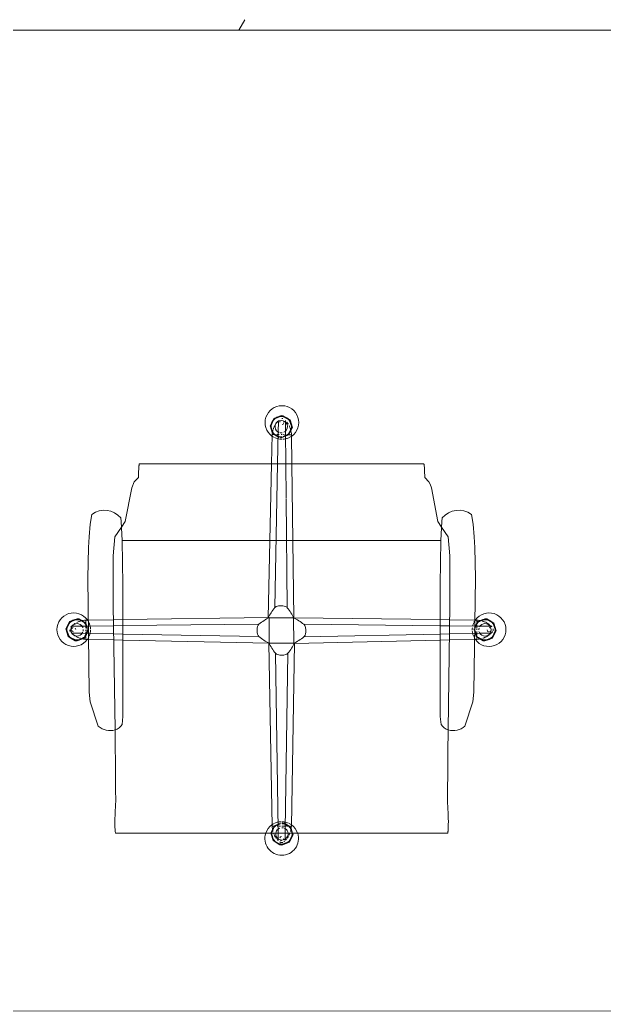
# Model space of a CAD drawing. Header units: inches. Extents: x 240 to 2120, y -1901 to 112.
# Drawn here: x 1567.5 to 1603.3, y -1123.2 to -1062.5 of the extents above; entities that cross this region are included whole.
import ezdxf

# ---------------------------------------------------------------- set-up
doc = ezdxf.new("R2010")
doc.units = ezdxf.units.IN
doc.header["$MEASUREMENT"] = 0
for name, color, linetype, lineweight in [('A-WALL', 113, 'Continuous', 13), ('A-WALL-PATT', 111, 'Continuous', 13), ('I-FURN', 30, 'Continuous', 9), ('Q-CASE', 31, 'Continuous', 9)]:
    doc.layers.add(name, color=color, linetype=linetype, lineweight=lineweight)

# ---------------------------------------------------------------- blocks, each defined once
blk = doc.blocks.new('Casework 2 - Casework 1-5388541-FIRST FLOOR POWER _ SIGNAL')
at = {"layer": 'Q-CASE'}
blk.add_line((1593.035, 956.079), (1615.513, 1011.714), dxfattribs=at)
blk = doc.blocks.new('HermanMiller_Collection_Eames_SoftPad_SideChair - Arms Swivel Base-5293337-FIRST FLOOR POWER _ SIGNAL')
at = {"layer": 'I-FURN'}
for p, q in [((-0.206, 12.862), (-0.213, 12.176)), ((0.23, 12.163), (0.218, 12.806)), ((-0.667, 12.497), (-0.524, 12.13)), ((-0.213, 12.176), (-0.216, 11.876)), ((0.236, 11.87), (0.23, 12.163)), ((-6.45, 11.768), (-7.059, 11.661)), ((-5.68, 11.835), (-6.45, 11.768)), ((-5.034, 11.869), (-5.68, 11.835)), ((-3.174, 11.916), (-5.034, 11.869)), ((3.825, 11.821), (-3.174, 11.916)), ((-0.602, 10.333), (-0.582, 11.881)), ((-0.582, 11.881), (-0.581, 11.999)), ((-0.581, 11.999), (-0.53, 11.999)), ((-0.521, 12.121), (-0.488, 12.036)), ((-0.518, 12), (-0.427, 12)), ((-0.488, 12.036), (-0.427, 12.006)), ((-0.395, 12), (-0.329, 12)), ((-0.395, 11.99), (-0.215, 11.901)), ((-0.394, 12.025), (-0.215, 11.943)), ((-0.287, 12.001), (-0.214, 12.001)), ((-0.216, 11.876), (-0.231, 10.328)), ((-0.179, 12.001), (-0.117, 12.001)), ((-0.179, 11.927), (-0.108, 11.894)), ((-0.163, 11.875), (-0.118, 11.853)), ((-0.056, 12.002), (0.016, 12.002)), ((-0.045, 11.817), (0.032, 11.839)), ((0.079, 11.853), (0.142, 11.871)), ((0.082, 11.885), (0.222, 11.934)), ((0.122, 12.003), (0.211, 12.003)), ((0.142, 11.871), (0.224, 11.895)), ((0.233, 12.003), (0.325, 12.003)), ((0.235, 11.938), (0.345, 11.977)), ((0.235, 11.898), (0.414, 11.95)), ((0.266, 10.321), (0.236, 11.87)), ((0.362, 12.004), (0.414, 12.004)), ((0.43, 11.955), (0.539, 12.133)), ((0.446, 12.004), (0.537, 12.004)), ((0.549, 12.005), (0.6, 12.005)), ((0.6, 12.005), (0.603, 11.865)), ((0.603, 11.865), (0.637, 10.316)), ((4.418, 11.759), (3.825, 11.821)), ((5.925, 11.269), (4.418, 11.759)), ((-4.516, 10.346), (-5.685, 10.244)), ((-1.516, 10.346), (-4.516, 10.346)), ((6.145, 10.239), (-1.516, 10.346)), ((-0.609, 9.753), (-0.602, 10.333)), ((-0.231, 10.328), (-0.237, 9.753)), ((-6.841, 9.881), (-6.614, 9.862)), ((-6.614, 9.862), (-5.45, 9.795)), ((-6.278, 9.841), (-6.614, 9.612)), ((-5.685, 10.244), (-6.278, 9.841)), ((-5.45, 9.795), (-2.766, 9.753)), ((-5.45, -9.726), (-5.45, 9.795)), ((-2.766, 9.753), (5.318, 9.753)), ((-0.721, 0.774), (-0.609, 9.753)), ((-0.237, 9.753), (-0.322, 1.399)), ((0.277, 9.753), (0.266, 10.321)), ((0.441, 1.403), (0.277, 9.753)), ((0.637, 10.316), (0.649, 9.753)), ((0.649, 9.753), (0.845, 0.812)), ((5.318, 9.753), (5.815, 9.806)), ((12.475, -10.136), (12.475, 10.205)), ((-8.918, 9.134), (-9.058, 9.06)), ((-8.681, 9.211), (-8.918, 9.134)), ((-6.614, 9.612), (-8.681, 9.211)), ((-10.163, 8.749), (-10.163, -8.68)), ((-9.058, 9.06), (-9.321, 8.804)), ((-11.94, 0.64), (-10.163, 0.662)), ((-11.94, 0.589), (-11.94, 0.64)), ((-10.163, 0.662), (-0.715, 0.78)), ((-0.721, 0.769), (0.846, 0.776)), ((-0.717, -0.725), (-0.71, 0.78)), ((0.824, 0.824), (12.054, 0.631)), ((0.824, 0.776), (0.824, -0.743)), ((12.054, 0.631), (12.054, 0.58)), ((12.475, 0.703), (12.104, 0.596)), ((-12.689, 0.266), (-12.817, 0.265)), ((-12.203, 0.271), (-12.668, 0.266)), ((-11.93, 0.474), (-12.134, 0.575)), ((-10.163, 0.292), (-12.123, 0.272)), ((-11.892, 0.274), (-11.965, 0.455)), ((-11.943, 0.133), (-11.942, 0.202)), ((-11.943, 0.013), (-11.943, 0.068)), ((-11.941, 0.487), (-11.94, 0.577)), ((-11.941, 0.389), (-11.941, 0.455)), ((-11.853, 0.275), (-11.923, 0.454)), ((-11.831, 0.122), (-11.887, 0.261)), ((-11.792, 0.118), (-11.848, 0.263)), ((-11.788, 0.013), (-11.811, 0.07)), ((-11.791, -0.048), (-11.788, 0.013)), ((-11.751, 0.013), (-11.773, 0.07)), ((-11.756, -0.041), (-11.751, 0.013)), ((-8.068, 0.313), (-10.163, 0.292)), ((-1.34, 0.381), (-8.04, 0.313)), ((12.258, 0.261), (1.453, 0.422)), ((11.842, 0.123), (11.835, 0.053)), ((12.011, 0.445), (11.851, 0.182)), ((11.875, 0.114), (11.872, 0.053)), ((12.045, 0.445), (11.903, 0.169)), ((12.087, 0.568), (12.032, 0.478)), ((12.054, 0.433), (12.054, 0.38)), ((12.054, 0.336), (12.054, 0.284)), ((12.054, 0.225), (12.054, 0.176)), ((12.054, 0.146), (12.054, 0.053)), ((12.475, 0.258), (12.258, 0.261)), ((12.928, 0.251), (12.475, 0.258)), ((-12.819, -0.157), (-12.747, -0.158)), ((-12.715, -0.159), (-12.159, -0.17)), ((-12.159, -0.17), (-10.163, -0.209)), ((-11.97, -0.449), (-11.933, -0.388)), ((-11.949, -0.355), (-11.805, -0.076)), ((-11.946, -0.54), (-11.945, -0.489)), ((-10.163, -0.58), (-11.946, -0.54)), ((-11.945, -0.478), (-11.945, -0.387)), ((-11.944, -0.174), (-11.944, -0.118)), ((-11.944, -0.259), (-11.944, -0.2)), ((-11.913, -0.355), (-11.762, -0.108)), ((-10.163, -0.209), (-1.344, -0.382)), ((-0.717, -0.787), (-10.163, -0.58)), ((12.054, -0.55), (0.827, -0.743)), ((1.453, -0.341), (12.273, -0.18)), ((11.866, -0.025), (11.924, -0.174)), ((11.905, -0.028), (11.963, -0.173)), ((11.928, -0.185), (11.998, -0.364)), ((11.968, -0.185), (12.04, -0.364)), ((12.014, -0.407), (12.181, -0.49)), ((12.051, -0.393), (12.475, -0.586)), ((12.054, -0.044), (12.054, -0.118)), ((12.054, -0.184), (12.054, -0.229)), ((12.054, -0.397), (12.054, -0.487)), ((12.054, -0.499), (12.054, -0.55)), ((12.187, -0.493), (12.458, -0.627)), ((12.273, -0.18), (12.475, -0.177)), ((12.475, -0.177), (12.928, -0.17)), ((0.834, -0.731), (-0.733, -0.725)), ((-0.732, -0.778), (-0.733, -0.725)), ((-0.612, -9.685), (-0.732, -0.778)), ((0.834, -0.737), (0.646, -9.685)), ((-0.333, -1.355), (-0.241, -9.685)), ((0.275, -9.685), (0.43, -1.358)), ((-9.321, -8.736), (-9.058, -8.991)), ((-9.058, -8.991), (-8.681, -9.143)), ((-8.681, -9.143), (-6.614, -9.544)), ((-6.614, -9.544), (-6.277, -9.773)), ((-2.766, -9.685), (-5.45, -9.726)), ((5.318, -9.685), (-2.766, -9.685)), ((-0.605, -10.265), (-0.612, -9.685)), ((-0.241, -9.685), (-0.234, -10.26)), ((0.264, -10.253), (0.275, -9.685)), ((0.646, -9.685), (0.634, -10.248)), ((5.815, -9.737), (5.318, -9.685)), ((-6.614, -9.794), (-6.841, -9.812)), ((-5.45, -9.726), (-6.614, -9.794)), ((-6.277, -9.773), (-5.685, -10.175)), ((-5.685, -10.175), (-4.516, -10.278)), ((-4.516, -10.278), (-1.516, -10.278)), ((-1.516, -10.278), (6.145, -10.171)), ((-0.584, -11.812), (-0.605, -10.265)), ((-0.234, -10.26), (-0.217, -11.808)), ((0.235, -11.801), (0.264, -10.253)), ((0.634, -10.248), (0.602, -11.796)), ((4.418, -11.69), (5.925, -11.201)), ((-7.059, -11.592), (-6.45, -11.699)), ((-6.45, -11.699), (-5.68, -11.767)), ((-5.68, -11.767), (-5.034, -11.801)), ((-5.034, -11.801), (-3.174, -11.848)), ((-3.174, -11.848), (3.825, -11.753)), ((-0.582, -11.955), (-0.584, -11.812)), ((-0.531, -11.956), (-0.582, -11.955)), ((-0.429, -11.956), (-0.519, -11.956)), ((-0.399, -11.96), (-0.516, -12.152)), ((-0.216, -11.948), (-0.398, -12.011)), ((-0.216, -11.907), (-0.397, -11.96)), ((-0.24, -11.957), (-0.326, -11.956)), ((-0.217, -11.808), (-0.213, -12.163)), ((-0.065, -11.864), (-0.179, -11.896)), ((-0.069, -11.897), (-0.179, -11.935)), ((-0.094, -11.957), (-0.168, -11.957)), ((0.068, -11.958), (0.016, -11.958)), ((0.414, -11.989), (0.127, -11.848)), ((0.4, -12.019), (0.129, -11.895)), ((0.203, -11.958), (0.135, -11.958)), ((0.216, -12.814), (0.229, -12.147)), ((0.229, -12.147), (0.235, -11.801)), ((0.347, -11.959), (0.262, -11.959)), ((0.413, -11.959), (0.347, -11.959)), ((0.536, -11.96), (0.445, -11.959)), ((0.698, -12.503), (0.54, -12.096)), ((0.599, -11.96), (0.547, -11.96)), ((0.602, -11.796), (0.599, -11.96)), ((3.825, -11.753), (4.418, -11.69)), ((-0.213, -12.163), (-0.206, -12.832))]:
    blk.add_line(p, q, dxfattribs=at)
at = {"layer": 'I-FURN', "flags": 128}
for points in [[(0.698, 12.497), (0.519, 12.958), (0.076, 13.177), (-0.399, 13.04), (-0.656, 12.618), (-0.667, 12.497)], [(0.662, 12.497), (0.483, 12.943), (0.046, 13.143), (-0.408, 12.985), (-0.628, 12.558), (-0.63, 12.497)], [(-0.63, 12.497), (-0.452, 12.051), (-0.394, 12.025)], [(0.439, 12.009), (0.659, 12.437), (0.662, 12.497)], [(0.542, 12.138), (0.688, 12.377), (0.698, 12.497)], [(-0.063, 11.874), (-0.015, 11.852), (0.031, 11.868)], [(-12.134, 0.575), (-12.373, 0.693), (-12.848, 0.555), (-13.106, 0.133), (-13.117, 0.013)], [(-11.966, 0.459), (-12.403, 0.658), (-12.857, 0.501), (-13.077, 0.074), (-13.08, 0.013)], [(12.475, 0.673), (12.095, 0.541), (12.05, 0.454)], [(13.201, 0.053), (13.022, 0.514), (12.579, 0.734), (12.475, 0.703)], [(13.164, 0.053), (12.986, 0.499), (12.549, 0.699), (12.475, 0.673)], [(-13.117, 0.013), (-12.938, -0.448), (-12.494, -0.667), (-12.019, -0.53)], [(-13.08, 0.013), (-12.901, -0.433), (-12.464, -0.632), (-12.01, -0.475), (-11.97, -0.396)], [(12.475, -0.622), (12.933, -0.489), (13.19, -0.067), (13.201, 0.053)], [(12.488, -0.592), (12.942, -0.434), (13.161, -0.007), (13.164, 0.053)], [(-0.408, -12.015), (-0.628, -12.442), (-0.63, -12.503)], [(0.122, -11.845), (0.076, -11.823), (-0.012, -11.848)], [(0.121, -11.892), (0.046, -11.857), (-0.011, -11.877)], [(0.662, -12.503), (0.483, -12.057), (0.4, -12.019)], [(0.538, -12.09), (0.519, -12.042), (0.443, -12.004)], [(-0.516, -12.152), (-0.656, -12.382), (-0.667, -12.503)], [(-0.667, -12.503), (-0.488, -12.964), (-0.045, -13.183), (0.43, -13.045), (0.688, -12.623), (0.698, -12.503)], [(-0.63, -12.503), (-0.452, -12.949), (-0.015, -13.148), (0.439, -12.991), (0.659, -12.563), (0.662, -12.503)]]:
    blk.add_lwpolyline(points, dxfattribs=at)
at = {"layer": 'I-FURN'}
for centre, radius, start, end in [((0.006, 12.748), 1.03, 90.2703, 234.2703), ((0.006, 12.748), 1.03, 306.2703, 90.2703), ((0.016, 12.497), 0.637, 0, 180), ((0.016, 12.497), 0.622, 146.3754, 157.28121), ((0.016, 12.497), 0.622, 135, 145.89917), ((0.016, 12.497), 0.622, 124.04191, 134.96467), ((0.016, 12.497), 0.38, 360, 180), ((0.016, 12.497), 0.622, 112.81287, 123.57068), ((0.016, 12.497), 0.622, 101.42404, 109.90852), ((0.006, 12.748), 0.127, 141.73951, 175.81777), ((0.006, 12.748), 0.127, 141.73951, 175.81777), ((0.016, 12.497), 0.622, 79.04566, 100.95434), ((0.006, 12.748), 0.127, 12.49604, 47.9349), ((0.006, 12.748), 0.127, 12.49604, 47.9349), ((0.016, 12.497), 0.622, 67.70548, 78.57596), ((0.016, 12.497), 0.622, 56.42932, 67.18713), ((0.016, 12.497), 0.622, 45.03533, 55.95809), ((0.016, 12.497), 0.622, 34.10083, 45), ((0.016, 12.497), 0.622, 22.71879, 33.6246), ((0.016, 12.497), 0.637, 180, 225), ((0.016, 12.497), 0.622, 157.77391, 179.5239), ((0.016, 12.497), 0.622, 180, 190.84096), ((0.016, 12.497), 0.622, 191.3511, 199.92134), ((0.016, 12.497), 0.622, 202.71879, 213.6246), ((0.016, 12.497), 0.38, 180, 240), ((0.006, 12.748), 0.127, 275.02702, 346.44991), ((0.006, 12.748), 0.127, 275.02702, 346.44991), ((0.016, 12.497), 0.38, 284.51807, 300), ((0.016, 12.497), 0.38, 300, 360), ((0.016, 12.497), 0.637, 315, 360), ((0.016, 12.497), 0.622, 326.3754, 336.16918), ((0.016, 12.497), 0.622, 11.3511, 22.22609), ((0.016, 12.497), 0.622, 337.77391, 359.5239), ((0.016, 12.497), 0.622, 0, 10.84096), ((-5.994, 10.888), 1.316, 144.06502, 229.93498), ((0.006, 12.748), 1.03, 235.18572, 238.10874), ((0.006, 12.748), 1.03, 240.27759, 243.95702), ((0.016, 12.497), 0.622, 214.10083, 224.73411), ((0.006, 12.748), 1.03, 246.29467, 256.77405), ((0.016, 12.497), 0.637, 228.89573, 246.98598), ((0.016, 12.497), 0.622, 227.85976, 234.45068), ((0.016, 12.497), 0.622, 236.42932, 246.43605), ((0.016, 12.497), 0.622, 250.09148, 257.20596), ((0.016, 12.497), 0.637, 250.56916, 257.6743), ((0.016, 12.497), 0.637, 257.92057, 266.77533), ((0.006, 12.748), 1.03, 263.3025, 270.2703), ((0.016, 12.497), 0.622, 259.04566, 270), ((0.016, 12.497), 0.38, 255.03358, 271.30951), ((0.006, 12.748), 1.03, 273.69409, 283.23771), ((0.016, 12.497), 0.637, 276.63157, 290.55881), ((0.016, 12.497), 0.622, 281.42404, 290.99393), ((0.006, 12.748), 1.03, 283.76654, 294.24593), ((0.016, 12.497), 0.637, 291.84637, 300.34549), ((0.016, 12.497), 0.622, 297.31442, 303.57068), ((0.016, 12.497), 0.637, 303.17189, 309.84541), ((0.016, 12.497), 0.622, 304.1745, 310.83552), ((0.016, 12.497), 0.622, 315, 325.89917), ((0.006, 12.748), 1.03, 297.06876, 301.4847), ((0.006, 12.748), 1.03, 302.43185, 305.35487), ((5.073, 10.548), 1.116, 343.91086, 40.25696), ((5.398, 10.465), 0.781, 302.32181, 343.15335), ((-12.689, 0.053), 1.03, 35.72905, 179.72905), ((-12.434, 0.013), 0.637, 53.19775, 180), ((-12.434, 0.013), 0.622, 101.42404, 112.29452), ((-12.434, 0.013), 0.622, 79.04566, 100.95434), ((-12.434, 0.013), 0.622, 67.70548, 74.86513), ((-12.689, 0.053), 1.03, 31.8906, 34.81362), ((12.8, 0.04), 1.03, 144.91543, 147.83845), ((12.8, 0.04), 1.03, 108.4953, 144), ((12.518, 0.053), 0.637, 94.35782, 135), ((12.518, 0.053), 0.622, 115.4816, 123.57068), ((12.518, 0.053), 0.622, 101.42404, 112.29452), ((12.518, 0.053), 0.622, 94.46495, 100.95434), ((12.8, 0.04), 1.03, 0, 108), ((12.518, 0.053), 0.637, 360, 90), ((12.518, 0.053), 0.622, 79.04566, 90), ((12.518, 0.053), 0.622, 67.70548, 78.57596), ((12.518, 0.053), 0.622, 56.42932, 67.18713), ((-12.689, 0.053), 1.03, 179.72905, 323.72905), ((-12.434, 0.013), 0.637, 180, 318.2006), ((-12.434, 0.013), 0.622, 157.77391, 179.5239), ((-12.434, 0.013), 0.622, 180, 190.84096), ((-12.434, 0.013), 0.622, 146.3754, 157.28121), ((-12.434, 0.013), 0.622, 135, 145.89917), ((-12.434, 0.013), 0.622, 124.04191, 134.96467), ((-12.434, 0.013), 0.38, 40.70209, 180), ((-12.434, 0.013), 0.38, 180, 330.74074), ((-12.689, 0.053), 0.127, 101.95479, 136.35175), ((-12.689, 0.053), 0.127, 101.95479, 136.35175), ((-12.434, 0.013), 0.622, 112.81287, 123.57068), ((-12.689, 0.053), 0.127, 4.48577, 75.90866), ((-12.689, 0.053), 0.127, 4.48577, 75.90866), ((-12.434, 0.013), 0.622, 56.42932, 67.18713), ((-12.434, 0.013), 0.38, 25.35758, 40.70209), ((-12.434, 0.013), 0.38, 0, 9.69091), ((-12.434, 0.013), 0.38, 350.32196, 360), ((-12.434, 0.013), 0.622, 45.74264, 52.28831), ((-12.434, 0.013), 0.637, 45, 49.79922), ((-12.434, 0.013), 0.622, 39.04992, 45), ((-12.434, 0.013), 0.637, 41.7994, 45), ((-12.434, 0.013), 0.622, 34.10083, 38.8039), ((-12.434, 0.013), 0.637, 26.07352, 37.67402), ((-12.434, 0.013), 0.622, 26.69868, 33.6246), ((-12.434, 0.013), 0.622, 11.39257, 22.22609), ((-12.434, 0.013), 0.637, 10.95865, 24.74217), ((-12.434, 0.013), 0.622, 351.85021, 359.5239), ((-12.434, 0.013), 0.622, 0, 5.79052), ((-12.689, 0.053), 1.03, 26.04233, 30.94345), ((-12.434, 0.013), 0.637, 352.37654, 360), ((-12.434, 0.013), 0.637, 0, 5.67239), ((-12.689, 0.053), 1.03, 13.22529, 23.70467), ((-12.689, 0.053), 1.03, 3.15284, 12.69645), ((-12.689, 0.053), 1.03, 352.76125, 359.72905), ((12.8, 0.04), 1.03, 173.03221, 180), ((12.8, 0.04), 1.03, 156.02437, 171.06492), ((12.8, 0.04), 1.03, 148.7856, 153.68672), ((12.518, 0.053), 0.637, 170.63892, 180), ((12.518, 0.053), 0.637, 140.87743, 169.05598), ((12.518, 0.053), 0.622, 169.84472, 179.5239), ((12.518, 0.053), 0.622, 158.32977, 169.14934), ((12.518, 0.053), 0.622, 146.94177, 157.28121), ((12.518, 0.053), 0.622, 139.89765, 145.89917), ((12.518, 0.053), 0.622, 124.04191, 134.96467), ((12.518, 0.053), 0.38, 165.66099, 180), ((12.518, 0.053), 0.38, 145.66653, 156.55787), ((12.518, 0.053), 0.38, 96.88661, 145.66653), ((12.518, 0.053), 0.38, 0, 96.88661), ((12.518, 0.053), 0.38, 263.11339, 360), ((12.8, 0.04), 1.03, 252, 360), ((12.518, 0.053), 0.637, 270, 360), ((12.8, 0.04), 0.127, 184.75672, 256.17961), ((12.8, 0.04), 0.127, 184.75672, 256.17961), ((12.8, 0.04), 0.127, 51.46921, 85.54747), ((12.8, 0.04), 0.127, 51.46921, 85.54747), ((12.518, 0.053), 0.622, 45.03533, 55.95809), ((12.8, 0.04), 0.127, 317.66461, 358.44491), ((12.8, 0.04), 0.127, 317.66461, 358.44491), ((12.518, 0.053), 0.622, 34.10083, 45), ((12.518, 0.053), 0.622, 22.71879, 33.6246), ((12.518, 0.053), 0.622, 11.3511, 22.22609), ((12.518, 0.053), 0.622, 337.77391, 359.5239), ((12.518, 0.053), 0.622, 0, 10.84096), ((-12.434, 0.013), 0.622, 191.3511, 202.22609), ((-12.434, 0.013), 0.622, 202.71879, 213.6246), ((-12.434, 0.013), 0.622, 214.10083, 225), ((-12.434, 0.013), 0.622, 225.03533, 235.95809), ((-12.434, 0.013), 0.622, 236.42932, 247.18713), ((-12.689, 0.053), 0.127, 231.19825, 265.27651), ((-12.689, 0.053), 0.127, 231.19825, 265.27651), ((-12.434, 0.013), 0.622, 247.70548, 258.57596), ((-12.434, 0.013), 0.622, 259.04566, 280.95434), ((-12.434, 0.013), 0.622, 281.42404, 292.29452), ((-12.434, 0.013), 0.622, 292.81287, 300.53785), ((-12.434, 0.013), 0.38, 330.74074, 340.81981), ((-12.434, 0.013), 0.622, 304.04191, 314.96467), ((-12.434, 0.013), 0.637, 323.23411, 351.74486), ((-12.434, 0.013), 0.622, 329.17833, 337.28121), ((-12.689, 0.053), 1.03, 324.64447, 327.56749), ((-12.434, 0.013), 0.622, 344.49116, 351.75629), ((-12.689, 0.053), 1.03, 328.51464, 333.41576), ((-12.689, 0.053), 1.03, 335.75342, 350.79397), ((12.8, 0.04), 1.03, 183.4238, 192.96741), ((12.8, 0.04), 1.03, 193.49625, 203.97563), ((12.8, 0.04), 1.03, 206.31328, 211.2144), ((12.518, 0.053), 0.637, 188.27399, 202.54081), ((12.518, 0.053), 0.622, 191.3511, 202.22609), ((12.8, 0.04), 1.03, 212.16155, 215.08457), ((12.518, 0.053), 0.637, 203.7752, 221.75343), ((12.518, 0.053), 0.622, 204.33655, 213.6246), ((12.8, 0.04), 1.03, 216, 251.5047), ((12.518, 0.053), 0.622, 215.87975, 222.79789), ((12.518, 0.053), 0.637, 225, 231.436), ((12.518, 0.053), 0.622, 227.07135, 235.95809), ((12.518, 0.053), 0.637, 231.436, 265.64218), ((12.518, 0.053), 0.38, 200.10857, 218.32444), ((12.518, 0.053), 0.622, 236.42932, 247.18713), ((12.518, 0.053), 0.38, 218.32444, 263.11339), ((12.518, 0.053), 0.622, 251.34299, 258.57596), ((12.518, 0.053), 0.622, 259.04566, 265.53505), ((12.518, 0.053), 0.622, 270, 280.95434), ((12.518, 0.053), 0.622, 281.42404, 292.29452), ((12.518, 0.053), 0.622, 292.81287, 303.57068), ((12.518, 0.053), 0.622, 304.04191, 314.96467), ((12.518, 0.053), 0.622, 315, 325.89917), ((12.518, 0.053), 0.622, 326.3754, 337.28121), ((-5.994, -10.82), 1.316, 130.06502, 215.93498), ((5.398, -10.397), 0.781, 16.84665, 57.67819), ((5.073, -10.48), 1.116, 319.74304, 16.08914), ((0.005, -12.704), 1.03, 125.78362, 269.78362), ((0.016, -12.503), 0.637, 135, 180), ((0.005, -12.704), 1.03, 121.94517, 124.86819), ((0.005, -12.704), 1.03, 116.0969, 120.99802), ((0.016, -12.503), 0.622, 135.11352, 145.89917), ((0.005, -12.704), 1.03, 103.27986, 113.75925), ((0.016, -12.503), 0.637, 113.08244, 131.29749), ((0.016, -12.503), 0.622, 126.33114, 132.33672), ((0.016, -12.503), 0.622, 113.6326, 123.57068), ((0.016, -12.503), 0.637, 98.45634, 109.43084), ((0.016, -12.503), 0.622, 101.42404, 109.90852), ((0.005, -12.704), 1.03, 93.20742, 100.96697), ((0.016, -12.503), 0.38, 107.66197, 120), ((0.016, -12.503), 0.38, 78.2317, 93.53958), ((0.005, -12.704), 1.03, 269.78362, 53.78362), ((0.005, -12.704), 1.03, 82.81583, 89.78362), ((0.016, -12.503), 0.637, 79.64465, 90), ((0.016, -12.503), 0.622, 79.5545, 90), ((0.016, -12.503), 0.637, 50.23365, 78.52149), ((0.016, -12.503), 0.622, 67.86682, 78.08853), ((0.005, -12.704), 1.03, 67.10886, 80.84854), ((0.016, -12.503), 0.622, 56.42932, 67.18713), ((0.016, -12.503), 0.622, 49.244, 55.33326), ((0.016, -12.503), 0.622, 34.10083, 45), ((0.005, -12.704), 1.03, 58.56922, 63.47034), ((0.016, -12.503), 0.637, 0, 45), ((0.005, -12.704), 1.03, 54.69904, 57.62207), ((0.016, -12.503), 0.637, 180, 360), ((0.016, -12.503), 0.622, 158.41639, 179.5239), ((0.016, -12.503), 0.622, 180, 190.84096), ((0.016, -12.503), 0.622, 191.3511, 202.22609), ((0.016, -12.503), 0.622, 146.3754, 157.28121), ((0.016, -12.503), 0.622, 202.71879, 213.6246), ((0.016, -12.503), 0.38, 120, 180), ((0.016, -12.503), 0.38, 180, 360), ((0.005, -12.704), 0.127, 192.00936, 268.22853), ((0.005, -12.704), 0.127, 192.00936, 268.22853), ((0.005, -12.704), 0.127, 94.54034, 129.91108), ((0.005, -12.704), 0.127, 94.54034, 129.91108), ((0.005, -12.704), 0.127, 279.97377, 355.33109), ((0.005, -12.704), 0.127, 279.97377, 355.33109), ((0.016, -12.503), 0.38, 60, 68.05255), ((0.016, -12.503), 0.38, 0, 60), ((0.016, -12.503), 0.622, 23.85054, 33.6246), ((0.016, -12.503), 0.622, 326.3754, 337.28121), ((0.016, -12.503), 0.622, 11.3511, 22.22609), ((0.016, -12.503), 0.622, 337.77391, 359.5239), ((0.016, -12.503), 0.622, 0, 10.84096), ((0.016, -12.503), 0.622, 214.10083, 225), ((0.016, -12.503), 0.622, 225.03533, 235.95809), ((0.016, -12.503), 0.622, 236.42932, 247.18713), ((0.016, -12.503), 0.622, 250.09148, 258.57596), ((0.016, -12.503), 0.622, 259.04566, 270), ((0.016, -12.503), 0.622, 270, 280.95434), ((0.016, -12.503), 0.622, 281.42404, 292.29452), ((0.016, -12.503), 0.622, 292.81287, 303.57068), ((0.016, -12.503), 0.622, 304.04191, 314.96467), ((0.016, -12.503), 0.622, 315, 325.89917)]:
    blk.add_arc(centre, radius, start, end, dxfattribs=at)
for centre, major_axis, start_param, end_param in [((11.126, -0.233), (12.095, 0.057), 2.810997, 2.936556), ((0.06, 1.345), (0.404, 0.002), 1.322756, 2.810997), ((0.06, 1.345), (0.404, 0.002), 0.330596, 1.322756), ((-10.991, -0.337), (12.095, 0.057), 0.205037, 0.330596), ((0.292, -11.067), (0.057, 12.095), 0.205037, 0.267816), ((-0.234, -11.018), (0, 12.095), 6.015369, 6.078148), ((-0.234, -11.018), (0, 12.095), 5.952589, 6.015369), ((-1.286, -0.001), (0.002, 0.404), 1.074716, 2.810997), ((-1.286, -0.001), (0.002, 0.404), 0.330596, 1.074716), ((0.292, -11.067), (0.057, 12.095), 0.267816, 0.330596), ((1.396, 0.04), (0, 0.404), 3.472189, 5.952589), ((0.396, 11.05), (0.057, 12.095), 2.810997, 2.936556), ((-0.234, 11.099), (0, 12.095), 3.34663, 3.472189), ((11.113, 0.288), (-12.095, 0.046), 0.205037, 0.330596), ((-11.004, 0.371), (-12.095, 0.046), 2.810997, 2.873776), ((-11.004, 0.371), (-12.095, 0.046), 2.873776, 2.936556), ((0.049, -1.3), (-0.404, 0.002), 0.330596, 2.810997)]:
    blk.add_ellipse(centre, major_axis=major_axis, ratio=0.429494, start_param=start_param, end_param=end_param, dxfattribs=at)
for points, knots in [([(-0.298, 12.772), (-0.304, 12.765), (-0.318, 12.747), (-0.332, 12.728), (-0.34, 12.717)], [-0.86149918, -0.86149918, -0.86149918, -0.86149918, -0.83333333, -0.79067571, -0.79067571, -0.79067571, -0.79067571]), ([(0.005, 12.997), (-0.006, 12.997), (-0.026, 12.995), (-0.045, 12.991), (-0.054, 12.989)], [-0.5, -0.5, -0.5, -0.5, -0.4375, -0.3849548, -0.3849548, -0.3849548, -0.3849548]), ([(0.069, 12.988), (0.058, 12.991), (0.041, 12.995), (0.023, 12.996), (0.016, 12.997)], [-0.625, -0.625, -0.625, -0.625, -0.5625, -0.5212928, -0.5212928, -0.5212928, -0.5212928]), ([(0.173, 12.928), (0.166, 12.934), (0.152, 12.947), (0.136, 12.957), (0.127, 12.963)], [-0.8639396, -0.8639396, -0.8639396, -0.8639396, -0.8125, -0.75, -0.75, -0.75, -0.75]), ([(0.361, 12.708), (0.35, 12.723), (0.336, 12.744), (0.32, 12.763), (0.316, 12.767)], [-0.22400888, -0.22400888, -0.22400888, -0.22400888, -0.16666667, -0.14821819, -0.14821819, -0.14821819, -0.14821819]), ([(-0.501, 12.396), (-0.502, 12.395), (-0.511, 12.368), (-0.519, 12.342), (-0.526, 12.316)], [-0.42034977, -0.42034977, -0.42034977, -0.42034977, -0.41666667, -0.33333333, -0.33333333, -0.33333333, -0.33333333]), ([(-0.409, 12.608), (-0.434, 12.563), (-0.461, 12.507), (-0.482, 12.45), (-0.486, 12.44)], [-0.6581469, -0.6581469, -0.6581469, -0.6581469, -0.5, -0.4680739, -0.4680739, -0.4680739, -0.4680739]), ([(-0.362, 12.685), (-0.362, 12.685), (-0.374, 12.667), (-0.385, 12.65), (-0.396, 12.632)], [-0.75182558, -0.75182558, -0.75182558, -0.75182558, -0.75, -0.68704295, -0.68704295, -0.68704295, -0.68704295]), ([(0.53, 12.362), (0.526, 12.374), (0.513, 12.411), (0.496, 12.458), (0.482, 12.492), (0.478, 12.501)], [-0.6222192, -0.6222192, -0.6222192, -0.6222192, -0.5833333, -0.5, -0.4695531, -0.4695531, -0.4695531, -0.4695531]), ([(12.475, 10.205), (12.475, 10.208), (12.468, 10.213), (12.436, 10.221), (12.384, 10.228), (12.314, 10.234), (12.228, 10.24), (12.094, 10.246), (11.86, 10.252), (11.651, 10.251), (11.534, 10.248)], [0, 0, 0, 0, 0.090909, 0.181818, 0.272727, 0.363636, 0.454545, 0.545455, 0.727273, 1, 1, 1, 1]), ([(-9.321, 8.804), (-9.512, 8.803), (-9.785, 8.795), (-10.004, 8.778), (-10.093, 8.767), (-10.14, 8.758), (-10.157, 8.752), (-10.163, 8.749)], [0, 0, 0, 0, 0.444444, 0.666667, 0.777778, 0.888889, 1, 1, 1, 1]), ([(-12.666, 0.394), (-12.674, 0.388), (-12.69, 0.376), (-12.705, 0.364), (-12.712, 0.358)], [-0.19926086, -0.19926086, -0.19926086, -0.19926086, -0.16666667, -0.14023802, -0.14023802, -0.14023802, -0.14023802]), ([(-12.59, 0.444), (-12.602, 0.437), (-12.618, 0.427), (-12.634, 0.416), (-12.638, 0.413)], [-0.29224729, -0.29224729, -0.29224729, -0.29224729, -0.25, -0.23350282, -0.23350282, -0.23350282, -0.23350282]), ([(-12.347, 0.557), (-12.368, 0.55), (-12.42, 0.531), (-12.47, 0.509), (-12.5, 0.495)], [-0.5694303, -0.5694303, -0.5694303, -0.5694303, -0.5, -0.3992869, -0.3992869, -0.3992869, -0.3992869]), ([(12.622, 0.478), (12.59, 0.494), (12.556, 0.509), (12.522, 0.523), (12.522, 0.523)], [-0.6115485, -0.6115485, -0.6115485, -0.6115485, -0.5, -0.4987136, -0.4987136, -0.4987136, -0.4987136]), ([(12.786, 0.375), (12.77, 0.387), (12.752, 0.4), (12.734, 0.412), (12.732, 0.413)], [-0.81167029, -0.81167029, -0.81167029, -0.81167029, -0.75, -0.74368591, -0.74368591, -0.74368591, -0.74368591]), ([(13.015, -0.079), (13.017, -0.076), (13.022, -0.067), (13.031, -0.049), (13.04, -0.024), (13.046, 0.003), (13.047, 0.018), (13.048, 0.024)], [-0.7440388, -0.7440388, -0.7440388, -0.7440388, -0.71875, -0.6875, -0.625, -0.5625, -0.5323778, -0.5323778, -0.5323778, -0.5323778]), ([(13.048, 0.054), (13.048, 0.06), (13.046, 0.077), (13.042, 0.094), (13.039, 0.104)], [-0.47448148, -0.47448148, -0.47448148, -0.47448148, -0.4375, -0.375, -0.375, -0.375, -0.375]), ([(-12.438, -0.421), (-12.43, -0.424), (-12.397, -0.437), (-12.339, -0.459), (-12.288, -0.476), (-12.262, -0.483)], [-0.5255369, -0.5255369, -0.5255369, -0.5255369, -0.5, -0.4166667, -0.3333333, -0.3333333, -0.3333333, -0.3333333]), ([(12.522, -0.442), (12.522, -0.442), (12.573, -0.422), (12.622, -0.399), (12.669, -0.372)], [-0.5012864, -0.5012864, -0.5012864, -0.5012864, -0.5, -0.3333333, -0.3333333, -0.3333333, -0.3333333]), ([(-10.163, -8.68), (-10.157, -8.684), (-10.14, -8.69), (-10.093, -8.698), (-10.027, -8.707), (-9.942, -8.714), (-9.84, -8.721), (-9.687, -8.728), (-9.509, -8.733), (-9.369, -8.735), (-9.321, -8.736)], [0, 0, 0, 0, 0.111111, 0.222222, 0.333333, 0.444444, 0.555556, 0.666667, 0.888889, 1, 1, 1, 1]), ([(11.534, -10.18), (11.612, -10.181), (11.775, -10.183), (12.102, -10.179), (12.399, -10.163), (12.474, -10.144), (12.475, -10.136)], [0, 0, 0, 0, 0.181818, 0.363636, 0.727273, 1, 1, 1, 1]), ([(-0.524, -12.281), (-0.518, -12.304), (-0.503, -12.352), (-0.476, -12.428), (-0.453, -12.479), (-0.441, -12.506)], [-0.6570094, -0.6570094, -0.6570094, -0.6570094, -0.5833333, -0.5, -0.4096096, -0.4096096, -0.4096096, -0.4096096]), ([(-0.375, -12.623), (-0.371, -12.629), (-0.357, -12.649), (-0.343, -12.67), (-0.333, -12.685)], [-0.27094856, -0.27094856, -0.27094856, -0.27094856, -0.25, -0.19432507, -0.19432507, -0.19432507, -0.19432507]), ([(-0.318, -12.704), (-0.317, -12.704), (-0.301, -12.726), (-0.283, -12.746), (-0.265, -12.766)], [-0.17003419, -0.17003419, -0.17003419, -0.17003419, -0.16666667, -0.0883369, -0.0883369, -0.0883369, -0.0883369]), ([(0.283, -12.761), (0.298, -12.744), (0.317, -12.722), (0.334, -12.699), (0.338, -12.694)], [-0.9022992, -0.9022992, -0.9022992, -0.9022992, -0.83333333, -0.81509576, -0.81509576, -0.81509576, -0.81509576]), ([(0.348, -12.681), (0.357, -12.668), (0.373, -12.646), (0.387, -12.624), (0.393, -12.615)], [-0.79784629, -0.79784629, -0.79784629, -0.79784629, -0.75, -0.71546025, -0.71546025, -0.71546025, -0.71546025]), ([(0.471, -12.471), (0.477, -12.457), (0.494, -12.418), (0.515, -12.359), (0.53, -12.315), (0.536, -12.296)], [-0.5469237, -0.5469237, -0.5469237, -0.5469237, -0.5, -0.4166667, -0.3547368, -0.3547368, -0.3547368, -0.3547368]), ([(0.016, -12.952), (0.023, -12.952), (0.039, -12.95), (0.055, -12.947), (0.064, -12.945)], [-0.47846055, -0.47846055, -0.47846055, -0.47846055, -0.4375, -0.38393518, -0.38393518, -0.38393518, -0.38393518]), ([(0.069, -12.943), (0.079, -12.941), (0.094, -12.935), (0.11, -12.927), (0.116, -12.924), (0.117, -12.923)], [-0.375, -0.375, -0.375, -0.375, -0.3125, -0.28125, -0.2716879, -0.2716879, -0.2716879, -0.2716879])]:
    blk.add_open_spline(points, degree=3, knots=knots, dxfattribs=at)
for points in [[(-0.212, 12.869), (-0.228, 12.853), (-0.243, 12.836), (-0.258, 12.82)], [(-0.18, 12.909), (-0.189, 12.898), (-0.198, 12.888), (-0.205, 12.876)], [(-0.166, 12.923), (-0.171, 12.918), (-0.175, 12.913), (-0.18, 12.908)], [(0.215, 12.88), (0.204, 12.896), (0.191, 12.911), (0.177, 12.925)], [(0.284, 12.805), (0.269, 12.823), (0.252, 12.841), (0.235, 12.858)], [(-0.535, 12.282), (-0.559, 12.19), (-0.574, 12.096), (-0.581, 11.999)], [(0.415, 12.625), (0.404, 12.644), (0.392, 12.663), (0.379, 12.682)], [(0.464, 12.533), (0.454, 12.552), (0.445, 12.572), (0.434, 12.591)], [(0.6, 12.005), (0.593, 12.091), (0.579, 12.176), (0.559, 12.259)], [(10.564, 10.201), (9.822, 10.205), (8.344, 10.215), (6.876, 10.23), (6.145, 10.239)], [(11.534, 10.248), (11.37, 10.241), (11.044, 10.225), (10.724, 10.209), (10.564, 10.201)], [(-11.94, 0.64), (-12.049, 0.633), (-12.154, 0.614), (-12.257, 0.585)], [(12.279, 0.598), (12.205, 0.614), (12.13, 0.625), (12.054, 0.631)], [(-12.928, 0.118), (-12.931, 0.108), (-12.936, 0.087), (-12.938, 0.065), (-12.938, 0.054)], [(-12.268, 0.582), (-12.287, 0.577), (-12.307, 0.571), (-12.326, 0.564)], [(12.37, 0.574), (12.347, 0.581), (12.324, 0.586), (12.3, 0.591)], [(12.717, 0.423), (12.701, 0.433), (12.685, 0.443), (12.669, 0.452)], [(12.888, 0.29), (12.871, 0.306), (12.853, 0.321), (12.835, 0.336)], [(13.014, 0.163), (13.008, 0.172), (12.996, 0.189), (12.983, 0.205), (12.975, 0.212)], [(-12.774, -0.2), (-12.753, -0.22), (-12.732, -0.238), (-12.71, -0.256)], [(-12.688, -0.273), (-12.671, -0.286), (-12.653, -0.299), (-12.635, -0.312)], [(-12.618, -0.323), (-12.599, -0.336), (-12.58, -0.348), (-12.56, -0.359)], [(-12.534, -0.374), (-12.514, -0.385), (-12.493, -0.395), (-12.472, -0.405)], [(-12.216, -0.495), (-12.193, -0.501), (-12.169, -0.506), (-12.145, -0.51)], [(-12.146, -0.512), (-12.08, -0.526), (-12.014, -0.535), (-11.946, -0.54)], [(12.054, -0.55), (12.145, -0.543), (12.235, -0.529), (12.323, -0.507)], [(12.323, -0.507), (12.338, -0.503), (12.354, -0.498), (12.37, -0.494)], [(12.671, -0.371), (12.688, -0.361), (12.704, -0.35), (12.721, -0.34)], [(12.746, -0.323), (12.763, -0.311), (12.779, -0.3), (12.795, -0.288)], [(12.858, -0.236), (12.873, -0.223), (12.888, -0.209), (12.903, -0.195)], [(6.145, -10.171), (6.876, -10.162), (8.344, -10.146), (9.822, -10.136), (10.564, -10.132)], [(10.564, -10.132), (10.724, -10.141), (11.044, -10.156), (11.37, -10.172), (11.534, -10.18)], [(-0.582, -11.955), (-0.575, -12.064), (-0.556, -12.169), (-0.527, -12.272)], [(0.549, -12.247), (0.575, -12.153), (0.591, -12.058), (0.599, -11.96)], [(0.423, -12.566), (0.434, -12.546), (0.445, -12.526), (0.454, -12.506)], [(-0.206, -12.832), (-0.194, -12.849), (-0.181, -12.864), (-0.167, -12.879)], [(0.216, -12.833), (0.235, -12.815), (0.252, -12.796), (0.27, -12.777)]]:
    blk.add_open_spline(points, degree=3, dxfattribs=at)

msp = doc.modelspace()

# ---------------------------------------------------------------- hatches: boundary and pattern name
at = {"layer": 'A-WALL-PATT', "lineweight": 9}
h = msp.add_hatch(dxfattribs=at)
h.set_pattern_fill('FP_1', color=256, style=0, pattern_type=2)
h.set_pattern_definition([(0, (0, 0), (30.72, 7.68), [1.267, -21.773, 1.267, -21.773, -122.88]), (0, (0, 0), (30.72, 7.68), [-46.08, 1.267, -44.813, 1.267, -21.773, -53.76]), (0, (0, 0), (30.72, 7.68), [-115.2, 1.267, -14.093, 1.267, -37.133]), (120, (11.52, 3.84), (-22.011075, 22.7643), [1.267, -21.773, 1.267, -21.773, -122.88]), (120, (11.52, 3.84), (-22.011075, 22.7643), [-46.08, 1.267, -44.813, 1.267, -21.773, -53.76]), (120, (11.52, 3.84), (-22.011075, 22.7643), [-115.2, 1.267, -14.093, 1.267, -37.133]), (240, (15.36, 19.2), (-8.708925, -30.4443), [1.267, -21.773, 1.267, -21.773, -122.88]), (240, (15.36, 19.2), (-8.708925, -30.4443), [-46.08, 1.267, -44.813, 1.267, -21.773, -53.76]), (240, (15.36, 19.2), (-8.708925, -30.4443), [-115.2, 1.267, -14.093, 1.267, -37.133])])
h.paths.add_polyline_path([(1633.187, -1063.106), (1633.155, -1062.481), (1524.111, -1062.481), (1524.111, -1063.106), (1632.175, -1063.106)], flags=0)

# ---------------------------------------------------------------- linework, layer by layer
at = {"layer": 'A-WALL'}
msp.add_line((1524.111, -1063.106), (1633.187, -1063.106), dxfattribs=at)

# ---------------------------------------------------------------- block references
at = {"layer": 'I-FURN', "rotation": 270.0000000000001}
msp.add_blockref('HermanMiller_Collection_Eames_SoftPad_SideChair - Arms Swivel Base-5293337-FIRST FLOOR POWER _ SIGNAL', (1583.5, -1099.843), dxfattribs=at)
at = {"layer": 'Q-CASE', "rotation": 112.0242603256291}
msp.add_blockref('Casework 2 - Casework 1-5388541-FIRST FLOOR POWER _ SIGNAL', (3091.809, -2241.454), dxfattribs=at)

doc.saveas('drawing.dxf')
